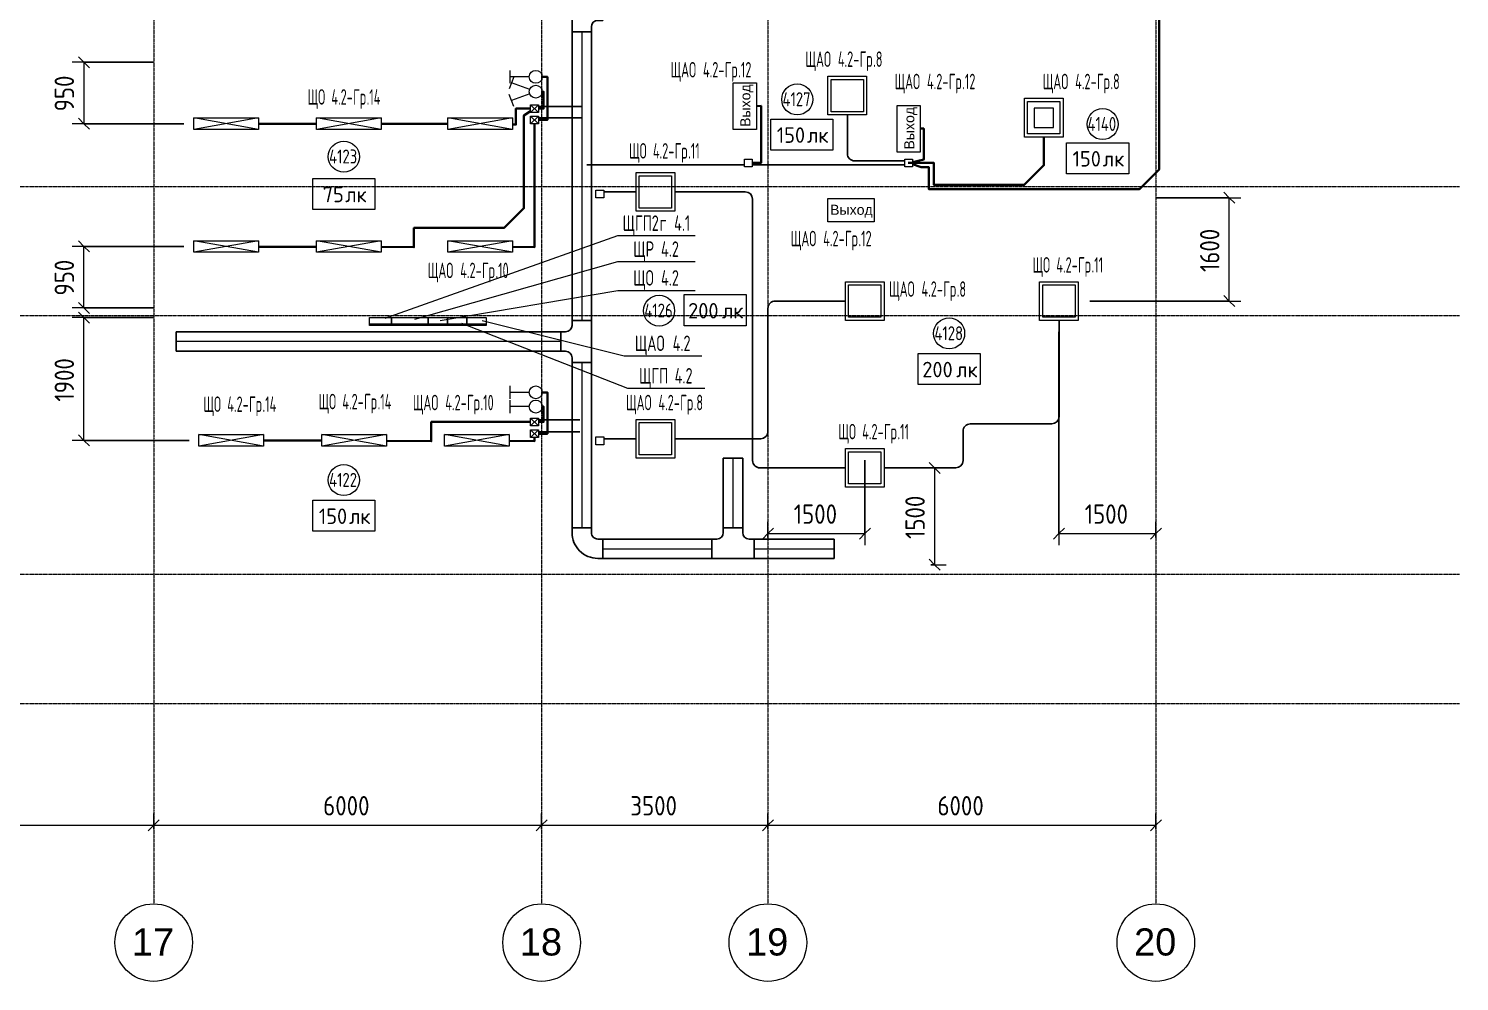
# Model space of a CAD drawing. Header units: millimetres. Extents: x -4730 to 98194, y -4296 to 93388.
# Drawn here: x 76066 to 98194, y -4296 to 10446 of the extents above; entities that cross this region are included whole.
import ezdxf

# ---------------------------------------------------------------- set-up
doc = ezdxf.new("R2010")
doc.units = ezdxf.units.MM
doc.linetypes.add('Линия сетки', pattern=[22.225, 12.7, -3.175, 3.175, -3.175])
for name, color, linetype, lineweight, true_color in [('Кабельные лотки', 5, 'Continuous', 25, 0x0000ff), ('Короба', 7, 'Continuous', 25, 0x008000), ('Соединительные детали кабельных лотков', 5, 'Continuous', 25, 0x0000ff), ('Соединительные детали коробов', 7, 'Continuous', 25, 0x008000), ('Типовые аннотации', 1, 'Continuous', 18, 0xff0000)]:
    doc.layers.add(name, color=color, linetype=linetype, lineweight=lineweight, true_color=true_color)
for name, color, linetype, lineweight in [('Марки помещений', 7, 'Continuous', 9), ('Марки силовых электроприборов', 7, 'Continuous', 9), ('Марки электрооборудования', 7, 'Continuous', 9), ('Осевая линия', 7, 'Continuous', 18), ('Оси', 7, 'Continuous', 9), ('Провода', 7, 'Continuous', 35), ('Размеры', 7, 'Continuous', 9), ('Размеры-120', 7, 'Continuous', 9)]:
    doc.layers.add(name, color=color, linetype=linetype, lineweight=lineweight)
doc.styles.add('Arial', font='arial.ttf', dxfattribs={"height": 156})
doc.styles.add('Arial_1', font='arial.ttf', dxfattribs={"height": 420})
doc.styles.add('GOST Common', font='GOST_Common.ttf', dxfattribs={"width": 0.6, "height": 240})
doc.styles.add('GOST Common_1', font='GOST_Common.ttf', dxfattribs={"width": 0.9, "height": 300})
doc.styles.add('GOST Common_3', font='GOST_Common.ttf', dxfattribs={"width": 0.8, "height": 216})
doc.styles.add('GOST Common_4', font='GOST_Common.ttf', dxfattribs={"height": 240})
doc.styles.add('GOST Common_5', font='GOST_Common.ttf', dxfattribs={"width": 0.7, "height": 240})
doc.dimstyles.new('ADSK_Проверочный', dxfattribs={"dimscale": 304.8, "dimtxt": 301.714499, "dimasz": 0.556693, "dimexe": 0.590551, "dimexo": 0.590551, "dimgap": 0.19685, "dimtad": 1, "dimdec": 3, "dimrnd": 0.001, "dimdsep": 46, "dimtxsty": 'GOST Common_1', "dimblk1": 'OBLIQUE', "dimblk2": 'OBLIQUE', "dimsah": 1, "dimcen": 0.09, "dimazin": 0, "dimtfac": 1, "dimtdec": 4, "dimtix": 1, "dimtmove": 0, "dimatfit": 3, "dimfxl": 1, "dimtvp": 1, "dimtolj": 1, "dimtzin": 0, "dimarcsym": 2})

# ---------------------------------------------------------------- blocks, each defined once
blk = doc.blocks.new('M_Горизонтальный тройник для канального - Радиус 100 мм-2474834-4-й этаж')
at = {"layer": 'Соединительные детали кабельных лотков'}
for p, q in [((325, 150), (-325, 150)), ((-325, 150), (-325, -150)), ((-325, -150), (-325, 150)), ((-325, 150), (325, 150)), ((-325, 150), (-325, 150)), ((325, -150), (325, 150)), ((325, 150), (325, -150)), ((325, 150), (325, 150)), ((-325, -150), (-250, -150)), ((-250, -150), (-325, -150)), ((-325, -150), (-325, -150)), ((250, -150), (325, -150)), ((325, -150), (250, -150)), ((325, -150), (325, -150)), ((-150, -250), (-150, -325)), ((-150, -325), (-150, -250)), ((-150, -325), (150, -325)), ((150, -325), (-150, -325)), ((-150, -325), (-150, -325)), ((150, -325), (150, -250)), ((150, -250), (150, -325)), ((150, -325), (150, -325))]:
    blk.add_line(p, q, dxfattribs=at)
for centre, start, end in [((-250, -250), 0, 90), ((-250, -250), 0, 90), ((250, -250), 90, 180), ((250, -250), 90, 180)]:
    blk.add_arc(centre, 100, start, end, dxfattribs=at)
blk = doc.blocks.new('M_Короб_ отвод - Плоский торец - ПВХ - Стандартная-2386742-4-й этаж')
at = {"layer": 'Соединительные детали коробов'}
for p, q in [((0, 111.95), (0, 150.05)), ((-150.05, 0), (-111.95, 0))]:
    blk.add_line(p, q, dxfattribs=at)
blk.add_arc((-111.95, 111.95), 111.95, 270, 0, dxfattribs=at)
blk = doc.blocks.new('M_Горизонтальный тройник для канального - Радиус 100 мм-2745902-4-й этаж')
at = {"layer": 'Соединительные детали кабельных лотков'}
for p, q in [((275, 150), (-275, 150)), ((-275, 150), (-275, -150)), ((-275, -150), (-275, 150)), ((-275, 150), (275, 150)), ((-275, 150), (-275, 150)), ((275, -150), (275, 150)), ((275, 150), (275, -150)), ((275, 150), (275, 150)), ((-275, -150), (-200, -150)), ((-200, -150), (-275, -150)), ((-275, -150), (-275, -150)), ((200, -150), (275, -150)), ((275, -150), (200, -150)), ((275, -150), (275, -150)), ((-100, -250), (-100, -325)), ((-100, -325), (-100, -250)), ((-100, -325), (100, -325)), ((100, -325), (-100, -325)), ((-100, -325), (-100, -325)), ((100, -325), (100, -250)), ((100, -250), (100, -325)), ((100, -325), (100, -325))]:
    blk.add_line(p, q, dxfattribs=at)
for centre, start, end in [((-200, -250), 0, 90), ((-200, -250), 0, 90), ((200, -250), 90, 180), ((200, -250), 90, 180)]:
    blk.add_arc(centre, 100, start, end, dxfattribs=at)
blk = doc.blocks.new('M_Горизонтальный изгиб-колено для канального - Стандартная-2475426-4-й этаж')
at = {"layer": 'Соединительные детали кабельных лотков'}
for p, q in [((-150, 250), (-150, 325)), ((150, 325), (-150, 325)), ((-150, 325), (150, 325)), ((-150, 325), (-150, 325)), ((-150, 325), (-150, 250)), ((150, 250), (150, 325)), ((150, 325), (150, 325)), ((150, 325), (150, 250)), ((-325, 150), (-325, 150)), ((-325, 150), (-325, -150)), ((-325, -150), (-325, 150)), ((-325, 150), (-250, 150)), ((-250, 150), (-325, 150)), ((-325, -150), (-325, -150)), ((-250, -150), (-325, -150)), ((-250, -150), (-325, -150))]:
    blk.add_line(p, q, dxfattribs=at)
for radius, end in [(100, 360), (400, 360), (100, 0), (400, 0)]:
    blk.add_arc((-250, 250), radius, 270, end, dxfattribs=at)
blk = doc.blocks.new('Ось сетки - Заголовок сетки - Окружность 5 мм-1145995-4-й этаж')
at = {"layer": 'Оси'}
blk.add_circle((0, 0), 5, dxfattribs=at)
blk = doc.blocks.new('DIMBLOCK17-4-й этаж')
at = {"layer": 'Размеры-120'}
for p, q in [((72000, -1941), (72000, -1701)), ((78000, -1941), (78000, -1701)), ((72000, -1881), (71915, -1966)), ((72000, -1881), (72085, -1797)), ((72000, -1881), (78000, -1881)), ((72000, -1881), (72000, -1941)), ((78000, -1881), (77915, -1966)), ((78000, -1881), (78085, -1797)), ((78000, -1881), (78000, -1941))]:
    blk.add_line(p, q, dxfattribs=at)
at = {"layer": 'Размеры-120', "color": 0, "insert": (74622, -1429), "char_height": 300, "width": 908.21, "attachment_point": 1, "line_spacing_factor": 1.022761, "style": 'GOST Common_1'}
blk.add_mtext('6000', dxfattribs=at)
blk = doc.blocks.new('_Oblique')
at = {"color": 0, "linetype": 'ByBlock', "lineweight": -2}
blk.add_line((-0.5, -0.5), (0.5, 0.5), dxfattribs=at)
blk = doc.blocks.new('DIMBLOCK18-4-й этаж')
at = {"layer": 'Размеры-120'}
for p, q in [((78000, -1941), (78000, -1701)), ((84000, -1941), (84000, -1701)), ((78000, -1881), (77915, -1966)), ((78000, -1881), (78085, -1797)), ((78000, -1881), (84000, -1881)), ((78000, -1881), (78000, -1941)), ((84000, -1881), (83915, -1966)), ((84000, -1881), (84085, -1797)), ((84000, -1881), (84000, -1941))]:
    blk.add_line(p, q, dxfattribs=at)
at = {"layer": 'Размеры-120', "color": 0, "insert": (80622, -1429), "char_height": 300, "width": 908.21, "attachment_point": 1, "line_spacing_factor": 1.022761, "style": 'GOST Common_1'}
blk.add_mtext('6000', dxfattribs=at)
blk = doc.blocks.new('DIMBLOCK19-4-й этаж')
at = {"layer": 'Размеры-120'}
for p, q in [((84000, -1941), (84000, -1701)), ((87500, -1941), (87500, -1701)), ((84000, -1881), (83915, -1966)), ((84000, -1881), (84085, -1797)), ((84000, -1881), (87500, -1881)), ((84000, -1881), (84000, -1941)), ((87500, -1881), (87415, -1966)), ((87500, -1881), (87585, -1797)), ((87500, -1881), (87500, -1941))]:
    blk.add_line(p, q, dxfattribs=at)
at = {"layer": 'Размеры-120', "color": 0, "insert": (85372, -1429), "char_height": 300, "width": 908.21, "attachment_point": 1, "line_spacing_factor": 1.022761, "style": 'GOST Common_1'}
blk.add_mtext('3500', dxfattribs=at)
blk = doc.blocks.new('DIMBLOCK20-4-й этаж')
at = {"layer": 'Размеры-120'}
for p, q in [((87500, -1941), (87500, -1701)), ((93500, -1941), (93500, -1701)), ((87500, -1881), (87415, -1966)), ((87500, -1881), (87585, -1797)), ((87500, -1881), (93500, -1881)), ((87500, -1881), (87500, -1941)), ((93500, -1881), (93415, -1966)), ((93500, -1881), (93585, -1797)), ((93500, -1881), (93500, -1941))]:
    blk.add_line(p, q, dxfattribs=at)
at = {"layer": 'Размеры-120', "color": 0, "insert": (90122, -1429), "char_height": 300, "width": 908.21, "attachment_point": 1, "line_spacing_factor": 1.022761, "style": 'GOST Common_1'}
blk.add_mtext('6000', dxfattribs=at)
blk = doc.blocks.new('DIMBLOCK173-4-й этаж')
at = {"layer": 'Размеры-120'}
for p, q in [((89000, 3768), (89000, 2452)), ((89000, 2632), (89000, 3768)), ((87500, 2572), (87500, 2812)), ((87500, 2632), (87585, 2716)), ((89000, 2632), (89085, 2716)), ((87500, 2632), (87415, 2547)), ((87500, 2632), (89000, 2632)), ((87500, 2632), (87500, 2572)), ((89000, 2632), (88915, 2547))]:
    blk.add_line(p, q, dxfattribs=at)
at = {"layer": 'Размеры-120', "color": 0, "insert": (87900, 3084), "char_height": 300, "width": 840.71, "attachment_point": 1, "line_spacing_factor": 1.022761, "style": 'GOST Common_1'}
blk.add_mtext('1500', dxfattribs=at)
blk = doc.blocks.new('DIMBLOCK174-4-й этаж')
at = {"layer": 'Размеры-120'}
for p, q in [((92000, 5752), (92000, 2452)), ((92000, 2632), (92000, 5752)), ((92000, 2632), (92085, 2716)), ((93500, 2572), (93500, 2812)), ((93500, 2632), (93585, 2716)), ((92000, 2632), (91915, 2547)), ((92000, 2632), (93500, 2632)), ((93500, 2632), (93415, 2547)), ((93500, 2632), (93500, 2572))]:
    blk.add_line(p, q, dxfattribs=at)
at = {"layer": 'Размеры-120', "color": 0, "insert": (92400, 3084), "char_height": 300, "width": 840.71, "attachment_point": 1, "line_spacing_factor": 1.022761, "style": 'GOST Common_1'}
blk.add_mtext('1500', dxfattribs=at)
blk = doc.blocks.new('DIMBLOCK175-4-й этаж')
at = {"layer": 'Размеры-120'}
for p, q in [((90078, 3650), (89477, 3650)), ((89477, 3650), (90258, 3650)), ((90078, 3650), (89993, 3735)), ((90078, 3650), (90078, 2150)), ((90078, 3650), (90163, 3565)), ((90078, 2150), (89993, 2235)), ((90018, 2150), (90258, 2150)), ((90078, 2150), (90018, 2150)), ((90078, 2150), (90163, 2065))]:
    blk.add_line(p, q, dxfattribs=at)
at = {"layer": 'Размеры-120', "color": 0, "insert": (89626, 2550), "char_height": 300, "width": 840.71, "attachment_point": 1, "rotation": 90, "line_spacing_factor": 1.022761, "style": 'GOST Common_1'}
blk.add_mtext('1500', dxfattribs=at)
blk = doc.blocks.new('DIMBLOCK176-4-й этаж')
at = {"layer": 'Размеры-120'}
for p, q in [((93510, 7830), (94815, 7830)), ((94635, 7830), (93510, 7830)), ((94635, 7830), (94550, 7915)), ((94635, 6230), (94635, 7830)), ((94635, 7830), (94720, 7745)), ((92480, 6230), (94815, 6230)), ((94635, 6230), (92480, 6230)), ((94635, 6230), (94550, 6315)), ((94635, 6230), (94720, 6145))]:
    blk.add_line(p, q, dxfattribs=at)
at = {"layer": 'Размеры-120', "color": 0, "insert": (94183, 6680), "char_height": 300, "width": 840.71, "attachment_point": 1, "rotation": 90, "line_spacing_factor": 1.022761, "style": 'GOST Common_1'}
blk.add_mtext('1600', dxfattribs=at)
blk = doc.blocks.new('DIMBLOCK201-4-й этаж')
at = {"layer": 'Размеры-120'}
for p, q in [((76920, 9925), (76835, 10010)), ((77990, 9925), (76740, 9925)), ((76920, 9925), (76920, 8975)), ((76920, 9925), (77005, 9840)), ((76920, 9925), (77990, 9925)), ((78467, 8975), (76740, 8975)), ((76920, 8975), (76835, 9060)), ((76920, 8975), (77005, 8890)), ((76920, 8975), (78467, 8975))]:
    blk.add_line(p, q, dxfattribs=at)
at = {"layer": 'Размеры-120', "color": 0, "insert": (76468, 9166), "char_height": 300, "width": 681.16, "attachment_point": 1, "rotation": 90, "line_spacing_factor": 1.022761, "style": 'GOST Common_1'}
blk.add_mtext('950', dxfattribs=at)
blk = doc.blocks.new('DIMBLOCK202-4-й этаж')
at = {"layer": 'Размеры-120'}
for p, q in [((76920, 7075), (76835, 7160)), ((78467, 7075), (76740, 7075)), ((76920, 6125), (76920, 7075)), ((76920, 7075), (77005, 6990)), ((76920, 7075), (78467, 7075)), ((76920, 6125), (76835, 6210)), ((77990, 6125), (76740, 6125)), ((76920, 6125), (77005, 6040)), ((76920, 6125), (77990, 6125))]:
    blk.add_line(p, q, dxfattribs=at)
at = {"layer": 'Размеры-120', "color": 0, "insert": (76468, 6316), "char_height": 300, "width": 681.16, "attachment_point": 1, "rotation": 90, "line_spacing_factor": 1.022761, "style": 'GOST Common_1'}
blk.add_mtext('950', dxfattribs=at)
blk = doc.blocks.new('DIMBLOCK203-4-й этаж')
at = {"layer": 'Размеры-120'}
for p, q in [((77990, 5975), (76740, 5975)), ((76920, 5975), (76835, 6060)), ((76920, 4075), (76920, 5975)), ((76920, 5975), (77005, 5890)), ((76920, 5975), (77990, 5975)), ((78547, 4075), (76740, 4075)), ((76920, 4075), (76835, 4160)), ((76920, 4075), (77005, 3990)), ((76920, 4075), (78547, 4075))]:
    blk.add_line(p, q, dxfattribs=at)
at = {"layer": 'Размеры-120', "color": 0, "insert": (76468, 4675), "char_height": 300, "width": 840.71, "attachment_point": 1, "rotation": 90, "line_spacing_factor": 1.022761, "style": 'GOST Common_1'}
blk.add_mtext('1900', dxfattribs=at)
blk = doc.blocks.new('ADSK_Марка_Помещение_1_ГОСТ21-501-2011 - Номер-85995-4-й этаж')
at = {"layer": 'Марки помещений'}
blk.add_circle((0, 0), 2, dxfattribs=at)
blk = doc.blocks.new('Морка помещения_освещённость_ - Морка помещения_освещённость_-1484368-4-й этаж')
at = {"layer": 'Марки помещений', "color": 190, "true_color": 0x8000ff}
for p, q in [((-4, 0), (-4, 4)), ((-4, 4), (4, 4)), ((4, 4), (4, 0)), ((4, 0), (-4, 0))]:
    blk.add_line(p, q, dxfattribs=at)
blk = doc.blocks.new('Марка электрооборудования с выноской - Марка электрооборудования с выноской-2902873-4-й этаж')
at = {"layer": 'Марки электрооборудования'}
blk.add_line((-5, 0), (5, 0), dxfattribs=at)

msp = doc.modelspace()

# ---------------------------------------------------------------- linework, layer by layer
at = {"layer": 'Кабельные лотки'}
for p, q in [((84470, 10397.8841), (84770, 10397.8841)), ((84470, 10397.8841), (84470, 5929.3805)), ((84770, 5929.3805), (84770, 10397.8841)), ((78347.9607, 5754.3805), (78347.9607, 5454.3805)), ((84295, 5754.3805), (78347.9607, 5754.3805)), ((84295, 5754.3805), (84295, 5454.3805)), ((84470, 5929.3805), (84770, 5929.3805)), ((78347.9607, 5454.3805), (84295, 5454.3805)), ((84470, 5279.3805), (84770, 5279.3805)), ((84470, 5279.3805), (84470, 2723.1437)), ((84770, 2723.1437), (84770, 5279.3805)), ((87110, 3798.1437), (86810, 3798.1437)), ((86810, 3798.1437), (86810, 2723.1437)), ((87110, 2723.1437), (87110, 3798.1437)), ((84470, 2723.1437), (84770, 2723.1437)), ((87110, 2723.1437), (86810, 2723.1437)), ((84945, 2248.1437), (84945, 2548.1437)), ((86635, 2548.1437), (84945, 2548.1437)), ((86635, 2248.1437), (86635, 2548.1437)), ((87285, 2248.1437), (87285, 2548.1437)), ((88525, 2548.1437), (87285, 2548.1437)), ((88525, 2248.1437), (88525, 2548.1437)), ((84945, 2248.1437), (86635, 2248.1437)), ((87285, 2248.1437), (88525, 2248.1437))]:
    msp.add_line(p, q, dxfattribs=at)
at = {"layer": 'Короба'}
for p, q in [((83949.3041, 9240.7531), (84609.3041, 9240.7531)), ((88729.2872, 9113.0963), (88729.2872, 8549.694)), ((83949.3041, 9063.7932), (84609.3041, 9063.7932)), ((87138.3949, 8336.644), (84698.3949, 8336.644)), ((87258.3949, 8336.644), (89618.3949, 8336.644)), ((88879.3372, 8399.644), (89618.3949, 8399.644)), ((85465.5679, 7920), (84960.021, 7920)), ((87112.45, 7920), (86060.5679, 7920)), ((87262.5, 3800.05), (87262.5, 7769.95)), ((87650.05, 6230), (88702.5, 6230)), ((87500, 4250.05), (87500, 6079.95)), ((92002.264, 5932.5), (92002.264, 4480.05)), ((83949.3041, 4391.5), (84589.3041, 4391.5)), ((83949.3041, 4208.7932), (84589.3041, 4208.7932)), ((91852.214, 4330), (90667.55, 4330)), ((85465.5679, 4100), (84960.021, 4100)), ((86060.5679, 4100), (87349.95, 4100)), ((90517.5, 3800.05), (90517.5, 4179.95)), ((88702.5, 3650), (87412.55, 3650)), ((89297.5, 3650), (90367.45, 3650))]:
    msp.add_line(p, q, dxfattribs=at)
at = {"layer": 'Марки электрооборудования'}
for p, q in [((81577.8312, 5964.24), (85176.4699, 7243.2937)), ((82037.1775, 5949.9052), (85176.4699, 6841.4642)), ((82432.7284, 5931.0695), (85176.4699, 6395.6847)), ((82759.2148, 5887.1194), (85326.6493, 4881.4949)), ((83079.4226, 5931.0695), (85278.7693, 5384.3071))]:
    msp.add_line(p, q, dxfattribs=at)
at = {"layer": 'Осевая линия'}
for p, q in [((84620, 10397.8841), (84620, 5929.3805)), ((84295, 5604.3805), (78347.9607, 5604.3805)), ((84620, 5279.3805), (84620, 2723.1437)), ((86960, 2723.1437), (86960, 3798.1437)), ((84945, 2398.1437), (86635, 2398.1437)), ((87285, 2398.1437), (88525, 2398.1437))]:
    msp.add_line(p, q, dxfattribs=at)
at = {"layer": 'Оси', "linetype": 'Линия сетки'}
for p, q in [((78000, 93388.3703), (78000, -3096.3487)), ((84000, 93388.3703), (84000, -3096.3487)), ((87500, 93388.3703), (87500, -3096.3487)), ((93500, 93388.3703), (93500, -3096.3487)), ((98194.2682, 8000), (-3530.0173, 8000)), ((98194.2682, 6000), (-3530.0173, 6000)), ((98194.2682, 2000), (-3530.0173, 2000)), ((98194.2682, 0), (-3530.0173, 0))]:
    msp.add_line(p, q, dxfattribs=at)
at = {"layer": 'Провода'}
for p, q in [((79620, 8971.5562), (80520, 8971.5811)), ((81520, 8971.7775), (82550, 8971.7993)), ((79620, 7071.5562), (80520, 7071.5811)), ((79700, 4071.5562), (80600, 4071.5811))]:
    msp.add_line(p, q, dxfattribs=at)
at = {"layer": 'Провода', "flags": 128}
for points in [[(93436.7452, 11818.0621), (93550, 11820), (93550, 8264.8), (93245.2, 7960), (89990, 7960), (89990, 8300), (89870, 8300), (89738.3949, 8346.8051)], [(84009.3567, 9700), (84090, 9700), (84090, 9032.2952), (83949.3041, 9032.2938)], [(84009.3567, 9470), (84030, 9470), (84030, 9209.2552), (83949.3041, 9209.254)], [(81520, 7068.5157), (82025.4355, 7061.9609), (82025.4355, 7361.9609), (83420.6355, 7361.9609), (83725.4355, 7666.7609), (83725.4355, 9101.9609), (83829.3041, 9169.9684)], [(83550, 8963.2131), (83603.1147, 8961.9609), (83603.1147, 9209.2552), (83829.3041, 9209.2535)], [(87321.7452, 9248.5485), (87395, 9250), (87395, 8368.1461), (87258.3949, 8368.1446)], [(83550, 7067.2322), (83889.2992, 7061.9609), (83889.3039, 8972.2932)], [(89856.7452, 8898.8543), (89910, 8900), (89910, 8420), (89738.3949, 8381.5779)], [(91766.4009, 8767.8833), (91767.3483, 8332.6826), (91463.2118, 8027.8833), (90068.0118, 8027.8833), (90068.0118, 8367.8833), (89668.0118, 8367.8833)], [(84009.3567, 4818.2935), (84090, 4818.2935), (84090, 4177.2952), (83949.3041, 4177.2938)], [(84009.3567, 4598.2935), (84030, 4598.2935), (84030, 4360.0021), (83949.3041, 4360.0009)], [(81600, 4069.5357), (82293.1147, 4061.9609), (82293.1147, 4360.0021), (83829.3041, 4360.0001)], [(83500, 4067.6689), (83889.2992, 4061.9609), (83889.3016, 4117.2932)]]:
    msp.add_lwpolyline(points, dxfattribs=at)
at = {"layer": 'Типовые аннотации'}
for p, q in [((83509.3567, 9800), (83509.3567, 9600)), ((83809.3567, 9700), (83509.3567, 9700)), ((88427.0232, 9710.5963), (89027.0232, 9710.5963)), ((88427.0232, 9110.5963), (88427.0232, 9710.5963)), ((88477.0232, 9660.5963), (88977.0232, 9660.5963)), ((88477.0232, 9160.5963), (88477.0232, 9660.5963)), ((88977.0232, 9660.5963), (88977.0232, 9160.5963)), ((89027.0232, 9710.5963), (89027.0232, 9110.5963)), ((91465.7479, 9367.8833), (92065.7479, 9367.8833)), ((91465.7479, 8767.8833), (91465.7479, 9367.8833)), ((91515.7479, 9317.8833), (92015.7479, 9317.8833)), ((91515.7479, 8817.8833), (91515.7479, 9317.8833)), ((92015.7479, 9317.8833), (92015.7479, 8817.8833)), ((92065.7479, 9367.8833), (92065.7479, 8767.8833)), ((83829.3041, 9092.2932), (83949.3041, 9092.2932)), ((83829.3041, 8972.2932), (83829.3041, 9092.2932)), ((83829.3041, 9092.2932), (83949.3041, 8972.2932)), ((83829.3041, 8972.2932), (83949.3041, 9092.2932)), ((83949.3041, 9092.2932), (83949.3041, 8972.2932)), ((89027.0232, 9110.5963), (88427.0232, 9110.5963)), ((88977.0232, 9160.5963), (88477.0232, 9160.5963)), ((91615.7479, 9217.8833), (91615.7479, 8917.8833)), ((91915.7479, 9217.8833), (91615.7479, 9217.8833)), ((91915.7479, 8917.8833), (91915.7479, 9217.8833)), ((83949.3041, 8972.2932), (83829.3041, 8972.2932)), ((91615.7479, 8917.8833), (91915.7479, 8917.8833)), ((92065.7479, 8767.8833), (91465.7479, 8767.8833)), ((92015.7479, 8817.8833), (91515.7479, 8817.8833)), ((87138.3949, 8428.144), (87258.3949, 8428.144)), ((87138.3949, 8308.144), (87138.3949, 8428.144)), ((87258.3949, 8428.144), (87258.3949, 8308.144)), ((89618.3949, 8428.144), (89738.3949, 8428.144)), ((89618.3949, 8308.144), (89618.3949, 8428.144)), ((89738.3949, 8428.144), (89738.3949, 8308.144)), ((87258.3949, 8308.144), (87138.3949, 8308.144)), ((89738.3949, 8308.144), (89618.3949, 8308.144)), ((82550, 7165), (83550, 7165)), ((82550, 6985), (82550, 7165)), ((83550, 6985), (82550, 7165)), ((83550, 7165), (82550, 6985)), ((83550, 7165), (83550, 6985)), ((83550, 6985), (82550, 6985)), ((88697.736, 6530), (89297.736, 6530)), ((88697.736, 5930), (88697.736, 6530)), ((88747.736, 6480), (89247.736, 6480)), ((88747.736, 5980), (88747.736, 6480)), ((89247.736, 6480), (89247.736, 5980)), ((89297.736, 6530), (89297.736, 5930)), ((89247.736, 5980), (88747.736, 5980)), ((89297.736, 5930), (88697.736, 5930)), ((83509.3567, 4918.2935), (83509.3567, 4718.2935)), ((83809.3567, 4818.2935), (83509.3567, 4818.2935)), ((83829.3041, 4237.2932), (83949.3041, 4237.2932)), ((83829.3041, 4117.2932), (83829.3041, 4237.2932)), ((83829.3041, 4237.2932), (83949.3041, 4117.2932)), ((83829.3041, 4117.2932), (83949.3041, 4237.2932)), ((83949.3041, 4237.2932), (83949.3041, 4117.2932)), ((85460.804, 4400), (86060.804, 4400)), ((85460.804, 3800), (85460.804, 4400)), ((85510.804, 4350), (86010.804, 4350)), ((85510.804, 3850), (85510.804, 4350)), ((86010.804, 4350), (86010.804, 3850)), ((86060.804, 4400), (86060.804, 3800)), ((82500, 4165), (83500, 4165)), ((82500, 3985), (82500, 4165)), ((83500, 3985), (82500, 4165)), ((83500, 4165), (82500, 3985)), ((83500, 3985), (82500, 3985)), ((83500, 4165), (83500, 3985)), ((83949.3041, 4117.2932), (83829.3041, 4117.2932)), ((84840.021, 4128.5), (84960.021, 4128.5)), ((84840.021, 4008.5), (84840.021, 4128.5)), ((84960.021, 4008.5), (84840.021, 4008.5)), ((84960.021, 4128.5), (84960.021, 4008.5)), ((86060.804, 3800), (85460.804, 3800)), ((86010.804, 3850), (85510.804, 3850))]:
    msp.add_line(p, q, dxfattribs=at)
at = {"layer": 'Типовые аннотации', "color": 5, "true_color": 0x0000ff}
for p, q in [((83567.6816, 9700.7773), (83499.2776, 9512.8388)), ((83815.3874, 9504.202), (83533.4796, 9606.8081)), ((83567.6816, 9239.2227), (83499.2776, 9427.1612)), ((83815.3874, 9435.798), (83533.4796, 9333.1919)), ((78620, 9065), (79620, 9065)), ((78620, 8885), (78620, 9065)), ((79620, 8885), (78620, 9065)), ((79620, 9065), (78620, 8885)), ((79620, 8885), (78620, 8885)), ((79620, 9065), (79620, 8885)), ((80520, 9065), (81520, 9065)), ((80520, 8885), (80520, 9065)), ((81520, 8885), (80520, 9065)), ((81520, 9065), (80520, 8885)), ((81520, 8885), (80520, 8885)), ((81520, 9065), (81520, 8885)), ((82550, 9065), (83550, 9065)), ((82550, 8885), (82550, 9065)), ((83550, 8885), (82550, 9065)), ((83550, 9065), (82550, 8885)), ((83550, 8885), (82550, 8885)), ((83550, 9065), (83550, 8885)), ((85460.804, 8220), (86060.804, 8220)), ((85460.804, 7620), (85460.804, 8220)), ((86060.804, 8220), (86060.804, 7620)), ((85510.804, 8170), (86010.804, 8170)), ((85510.804, 7670), (85510.804, 8170)), ((86010.804, 8170), (86010.804, 7670)), ((86060.804, 7620), (85460.804, 7620)), ((86010.804, 7670), (85510.804, 7670)), ((78620, 7165), (79620, 7165)), ((78620, 6985), (78620, 7165)), ((79620, 6985), (78620, 7165)), ((79620, 7165), (78620, 6985)), ((79620, 7165), (79620, 6985)), ((80520, 7165), (81520, 7165)), ((80520, 6985), (80520, 7165)), ((81520, 6985), (80520, 7165)), ((81520, 7165), (80520, 6985)), ((81520, 7165), (81520, 6985)), ((79620, 6985), (78620, 6985)), ((81520, 6985), (80520, 6985)), ((91700, 6530), (92300, 6530)), ((91700, 5930), (91700, 6530)), ((91750, 6480), (92250, 6480)), ((91750, 5980), (91750, 6480)), ((92250, 6480), (92250, 5980)), ((92300, 6530), (92300, 5930)), ((81338.4883, 5975), (81678.4883, 5975)), ((81338.4883, 5855), (81338.4883, 5975)), ((81678.4883, 5975), (82243.4883, 5975)), ((81678.4883, 5855), (81678.4883, 5975)), ((81678.4883, 5975), (81678.4883, 5855)), ((82243.4883, 5975), (82543.4883, 5975)), ((82243.4883, 5855), (82243.4883, 5975)), ((82243.4883, 5975), (82243.4883, 5855)), ((82543.4883, 5975), (82543.4883, 5855)), ((82543.4883, 5975), (82843.4883, 5975)), ((82543.4883, 5855), (82543.4883, 5975)), ((82843.4883, 5975), (83143.4883, 5975)), ((82843.4883, 5855), (82843.4883, 5975)), ((82843.4883, 5975), (82843.4883, 5855)), ((83143.4883, 5975), (83143.4883, 5855)), ((92250, 5980), (91750, 5980)), ((81678.4883, 5875), (81338.4883, 5875)), ((81678.4883, 5855), (81338.4883, 5855)), ((82243.4883, 5875), (81678.4883, 5875)), ((82243.4883, 5855), (81678.4883, 5855)), ((82543.4883, 5875), (82243.4883, 5875)), ((82543.4883, 5855), (82243.4883, 5855)), ((82843.4883, 5875), (82543.4883, 5875)), ((82843.4883, 5855), (82543.4883, 5855)), ((83143.4883, 5875), (82843.4883, 5875)), ((83143.4883, 5855), (82843.4883, 5855)), ((92300, 5930), (91700, 5930)), ((83509.3567, 4698.2935), (83509.3567, 4498.2935)), ((83809.3567, 4598.2935), (83509.3567, 4598.2935)), ((78700, 4165), (79700, 4165)), ((78700, 3985), (78700, 4165)), ((79700, 3985), (78700, 4165)), ((79700, 4165), (78700, 3985)), ((79700, 3985), (78700, 3985)), ((79700, 4165), (79700, 3985)), ((80600, 4165), (81600, 4165)), ((80600, 3985), (80600, 4165)), ((81600, 3985), (80600, 4165)), ((81600, 4165), (80600, 3985)), ((81600, 3985), (80600, 3985)), ((81600, 4165), (81600, 3985)), ((88697.736, 3950), (89297.736, 3950)), ((88697.736, 3350), (88697.736, 3950)), ((88747.736, 3900), (89247.736, 3900)), ((88747.736, 3400), (88747.736, 3900)), ((89247.736, 3900), (89247.736, 3400)), ((89297.736, 3950), (89297.736, 3350)), ((89297.736, 3350), (88697.736, 3350)), ((89247.736, 3400), (88747.736, 3400))]:
    msp.add_line(p, q, dxfattribs=at)
at = {"layer": 'Типовые аннотации', "color": 96, "true_color": 0x008000}
for p, q in [((86961.7452, 9604.9821), (87321.7452, 9604.9821)), ((86961.7452, 8884.9821), (86961.7452, 9604.9821)), ((87321.7452, 9604.9821), (87321.7452, 8884.9821)), ((89496.7452, 9254.9821), (89856.7452, 9254.9821)), ((89496.7452, 8534.9821), (89496.7452, 9254.9821)), ((89856.7452, 9254.9821), (89856.7452, 8534.9821)), ((87321.7452, 8884.9821), (86961.7452, 8884.9821)), ((89856.7452, 8534.9821), (89496.7452, 8534.9821)), ((88425.0179, 7456.7452), (88425.0179, 7816.7452)), ((88425.0179, 7816.7452), (89145.0179, 7816.7452)), ((89145.0179, 7816.7452), (89145.0179, 7456.7452)), ((89145.0179, 7456.7452), (88425.0179, 7456.7452))]:
    msp.add_line(p, q, dxfattribs=at)
at = {"layer": 'Типовые аннотации', "color": 16, "true_color": 0x800000}
for p, q in [((83829.3041, 9269.2531), (83949.3041, 9269.2531)), ((83829.3041, 9149.2531), (83829.3041, 9269.2531)), ((83829.3041, 9269.2531), (83949.3041, 9149.2531)), ((83829.3041, 9149.2531), (83949.3041, 9269.2531)), ((83949.3041, 9149.2531), (83829.3041, 9149.2531)), ((83949.3041, 9269.2531), (83949.3041, 9149.2531)), ((84840.021, 7948.5), (84960.021, 7948.5)), ((84840.021, 7828.5), (84840.021, 7948.5)), ((84960.021, 7828.5), (84840.021, 7828.5)), ((84960.021, 7948.5), (84960.021, 7828.5)), ((83829.3041, 4420), (83949.3041, 4420)), ((83829.3041, 4300), (83829.3041, 4420)), ((83829.3041, 4420), (83949.3041, 4300)), ((83829.3041, 4300), (83949.3041, 4420)), ((83949.3041, 4300), (83829.3041, 4300)), ((83949.3041, 4420), (83949.3041, 4300))]:
    msp.add_line(p, q, dxfattribs=at)
at = {"layer": 'Типовые аннотации'}
for centre in [(83909.3567, 9700), (83909.3567, 4818.2935)]:
    msp.add_circle(centre, 100, dxfattribs=at)
at = {"layer": 'Типовые аннотации', "color": 5, "true_color": 0x0000ff}
for centre in [(83909.3567, 9470), (83909.3567, 4598.2935)]:
    msp.add_circle(centre, 100, dxfattribs=at)

# ---------------------------------------------------------------- block references
at = {"layer": 'Марки помещений', "xscale": 120, "yscale": 120, "zscale": 120}
for p in [(87953.2766, 9350.7966), (92676.9659, 8968.2443), (80940.8662, 8464.8519), (85816.4253, 6081.5854), (90302.6396, 5729.5618), (80940.8662, 3460.4896)]:
    msp.add_blockref('ADSK_Марка_Помещение_1_ГОСТ21-501-2011 - Номер-85995-4-й этаж', p, dxfattribs=at)
at = {"layer": 'Марки помещений', "color": 190, "true_color": 0x8000ff, "xscale": 120, "yscale": 120, "zscale": 120}
for p in [(88024.7237, 8567.028), (92599.7613, 8200.4645), (80942.1483, 7648.1367), (86682.0297, 5849.5618), (90303.9217, 4939.306), (80942.1483, 2669.4325)]:
    msp.add_blockref('Морка помещения_освещённость_ - Морка помещения_освещённость_-1484368-4-й этаж', p, dxfattribs=at)
at = {"layer": 'Марки электрооборудования', "xscale": 120, "yscale": 120, "zscale": 120}
for p in [(85776.4699, 7243.2937), (85776.4699, 6841.4642), (85776.4699, 6395.6847), (85878.7693, 5384.3071), (85926.6493, 4881.4949)]:
    msp.add_blockref('Марка электрооборудования с выноской - Марка электрооборудования с выноской-2902873-4-й этаж', p, dxfattribs=at)
at = {"layer": 'Оси', "xscale": 120, "yscale": 120, "zscale": 120, "rotation": 180}
for p in [(78000, -3696.3487), (84000, -3696.3487), (87500, -3696.3487), (93500, -3696.3487)]:
    msp.add_blockref('Ось сетки - Заголовок сетки - Окружность 5 мм-1145995-4-й этаж', p, dxfattribs=at)
at = {"layer": 'Соединительные детали кабельных лотков'}
for name, p, rotation in [('M_Горизонтальный тройник для канального - Радиус 100 мм-2745902-4-й этаж', (84620, 10672.8841), 90), ('M_Горизонтальный тройник для канального - Радиус 100 мм-2745902-4-й этаж', (84620, 10672.8841), 90), ('M_Горизонтальный тройник для канального - Радиус 100 мм-2474834-4-й этаж', (84620, 5604.3805), 270), ('M_Горизонтальный тройник для канального - Радиус 100 мм-2474834-4-й этаж', (84620, 5604.3805), 270), ('M_Горизонтальный изгиб-колено для канального - Стандартная-2475426-4-й этаж', (84620, 2398.1437), 270), ('M_Горизонтальный изгиб-колено для канального - Стандартная-2475426-4-й этаж', (84620, 2398.1437), 270), ('M_Горизонтальный тройник для канального - Радиус 100 мм-2474834-4-й этаж', (86960, 2398.1437), 180), ('M_Горизонтальный тройник для канального - Радиус 100 мм-2474834-4-й этаж', (86960, 2398.1437), 180)]:
    msp.add_blockref(name, p, dxfattribs=dict(at, rotation=rotation))
at = {"layer": 'Соединительные детали коробов'}
for p, rotation in [((88729.2872, 8399.644), 270), ((87262.5, 7920), 90), ((87500, 6230), 180), ((90517.5, 4330), 180), ((87262.5, 3650), 270)]:
    msp.add_blockref('M_Короб_ отвод - Плоский торец - ПВХ - Стандартная-2386742-4-й этаж', p, dxfattribs=dict(at, rotation=rotation))
for p in [(92002.264, 4330), (87500, 4100), (90517.5, 3650)]:
    msp.add_blockref('M_Короб_ отвод - Плоский торец - ПВХ - Стандартная-2386742-4-й этаж', p, dxfattribs=at)

# ---------------------------------------------------------------- texts
at = {"layer": 'Марки помещений', "char_height": 216, "attachment_point": 1, "style": 'GOST Common_3'}
for s, insert, width in [('4127', (87725.4407, 9461.5838), 561.8226), ('4140', (92442.8899, 9079.0315), 577.215), ('4123', (80713.0303, 8575.6391), 561.8226), ('4126', (85588.5893, 6192.3726), 561.8226), ('4128', (90074.8037, 5840.349), 561.8226), ('4122', (80713.0303, 3571.2768), 561.8226)]:
    msp.add_mtext(s, dxfattribs=dict(at, insert=insert, width=width))
at = {"layer": 'Марки помещений', "color": 190, "true_color": 0x8000ff, "char_height": 240, "attachment_point": 1, "style": 'GOST Common_4'}
for s, insert, width in [('150', (87636.8398, 8918.74), 567.59475), ('лк', (88105.1523, 8918.74), 413.67075), ('150', (92211.8774, 8552.1765), 567.59475), ('лк', (92680.1899, 8552.1765), 413.67075), ('75', (80613.6644, 7999.8487), 423.291), ('лк', (80962.9144, 7999.8487), 413.67075), ('200', (86265.9458, 6201.2738), 634.9365), ('лк', (86789.8208, 6201.2738), 413.67075), ('200', (89887.8378, 5291.018), 634.9365), ('лк', (90411.7128, 5291.018), 413.67075), ('150', (80554.2644, 3021.1445), 567.59475), ('лк', (81022.5769, 3021.1445), 413.67075)]:
    msp.add_mtext(s, dxfattribs=dict(at, insert=insert, width=width))
at = {"layer": 'Марки силовых электроприборов', "char_height": 240, "attachment_point": 1, "style": 'GOST Common'}
for s, insert, width in [('ЩАО', (88079.8649, 10093.7294), 502.17705), (' 4.2-', (88494.2024, 10093.7294), 513.72135), ('Гр', (88918.0649, 10093.7294), 253.9746), ('.8', (89127.6149, 10093.7294), 178.93665), ('ЩАО', (85993.78, 9930.1824), 502.17705), (' 4.2-', (86408.1175, 9930.1824), 513.72135), ('Гр', (86831.98, 9930.1824), 253.9746), ('.12', (87041.53, 9930.1824), 265.5189), ('ЩАО', (89458.3634, 9748.0657), 502.17705), (' 4.2-', (89872.7009, 9748.0657), 513.72135), ('Гр', (90296.5634, 9748.0657), 253.9746), ('.12', (90506.1134, 9748.0657), 265.5189), ('ЩАО', (91749.9932, 9748.0657), 502.17705), (' 4.2-', (92164.3307, 9748.0657), 513.72135), ('Гр', (92588.1932, 9748.0657), 253.9746), ('.8', (92797.7432, 9748.0657), 178.93665), ('ЩО', (80380.0423, 9508.9792), 340.55685), (' 4.2-', (80661.0298, 9508.9792), 513.72135), ('Гр', (81084.8923, 9508.9792), 253.9746), ('.14', (81294.4423, 9508.9792), 282.83535), ('ЩО', (85352.5693, 8674.607), 340.55685), (' 4.2-', (85633.5568, 8674.607), 513.72135), ('Гр', (86057.4193, 8674.607), 253.9746), ('.11', (86266.9693, 8674.607), 225.11385), ('ЩАО', (87852.9085, 7317.8616), 502.17705), (' 4.2-', (88267.246, 7317.8616), 513.72135), ('Гр', (88691.1085, 7317.8616), 253.9746), ('.12', (88900.6585, 7317.8616), 265.5189), ('ЩО', (91591.7653, 6910.1824), 340.55685), (' 4.2-', (91872.7528, 6910.1824), 513.72135), ('Гр', (92296.6153, 6910.1824), 253.9746), ('.11', (92506.1653, 6910.1824), 225.11385), ('ЩАО', (82239.0733, 6825.0734), 502.17705), (' 4.2-', (82653.4108, 6825.0734), 513.72135), ('Гр', (83077.2733, 6825.0734), 253.9746), ('.10', (83286.8233, 6825.0734), 265.5189), ('ЩАО', (89373.0556, 6536.3667), 502.17705), (' 4.2-', (89787.3931, 6536.3667), 513.72135), ('Гр', (90211.2556, 6536.3667), 253.9746), ('.8', (90420.8056, 6536.3667), 178.93665), ('ЩО', (78769.5683, 4755.1824), 340.55685), (' 4.2-', (79050.5558, 4755.1824), 513.72135), ('Гр', (79474.4183, 4755.1824), 253.9746), ('.14', (79683.9683, 4755.1824), 282.83535), ('ЩО', (80549.5683, 4795.1824), 340.55685), (' 4.2-', (80830.5558, 4795.1824), 513.72135), ('Гр', (81254.4183, 4795.1824), 253.9746), ('.14', (81463.9683, 4795.1824), 282.83535), ('ЩАО', (82007.5333, 4780.1824), 502.17705), (' 4.2-', (82421.8708, 4780.1824), 513.72135), ('Гр', (82845.7333, 4780.1824), 253.9746), ('.10', (83055.2833, 4780.1824), 265.5189), ('ЩАО', (85305.0493, 4780.1824), 502.17705), (' 4.2-', (85719.3868, 4780.1824), 513.72135), ('Гр', (86143.2493, 4780.1824), 253.9746), ('.8', (86352.7993, 4780.1824), 178.93665), ('ЩО', (88589.5014, 4330.1824), 340.55685), (' 4.2-', (88870.4889, 4330.1824), 513.72135), ('Гр', (89294.3514, 4330.1824), 253.9746), ('.11', (89503.9014, 4330.1824), 225.11385)]:
    msp.add_mtext(s, dxfattribs=dict(at, insert=insert, width=width))
at = {"layer": 'Марки электрооборудования', "char_height": 240, "attachment_point": 1, "style": 'GOST Common_5'}
for s, insert, width in [('ЩГП', (85252.5297, 7556.5198), 545.468175), ('\\fGOST Common|b0|i0|c204|p34|;\\W.7;2', (85702.586, 7556.5198), 148.15185), (' 4.1', (85947.061, 7556.5198), 404.0505), ('\\fGOST Common|b0|i0|c204|p34|;\\W.7;г', (85824.8235, 7556.5198), 148.15185), ('ЩР', (85416.7497, 7154.6904), 397.316325), (' 4.2', (85744.5685, 7154.6904), 451.189725), ('ЩО', (85416.7497, 6708.9108), 397.316325), (' 4.2', (85744.5685, 6708.9108), 451.189725), ('ЩАО', (85441.3491, 5697.5332), 585.873225), (' 4.2', (85924.7429, 5697.5332), 451.189725), ('ЩГП', (85505.6091, 5194.721), 545.468175), (' 4.2', (85955.6654, 5194.721), 451.189725)]:
    msp.add_mtext(s, dxfattribs=dict(at, insert=insert, width=width))
at = {"layer": 'Оси', "char_height": 420, "width": 808.101, "attachment_point": 1, "style": 'Arial_1'}
for s, insert in [('17', (77662.9465, -3475.6658)), ('18', (83662.9465, -3475.6658)), ('19', (87162.9465, -3475.6658)), ('20', (93162.9465, -3475.6658))]:
    msp.add_mtext(s, dxfattribs=dict(at, insert=insert))
at = {"layer": 'Типовые аннотации', "color": 96, "lineweight": 9, "true_color": 0x008000, "char_height": 156, "width": 769.62, "attachment_point": 1, "rotation": 90, "style": 'Arial'}
for insert in [(87072.5806, 8925.125), (89607.5806, 8575.125)]:
    msp.add_mtext('Выход', dxfattribs=dict(at, insert=insert))
at = {"layer": 'Типовые аннотации', "color": 96, "lineweight": 9, "true_color": 0x008000, "insert": (88461.675, 7721.2306), "char_height": 156, "width": 769.62, "attachment_point": 1, "style": 'Arial'}
msp.add_mtext('Выход', dxfattribs=at)

# ---------------------------------------------------------------- dimensions: what is measured, and where the dimension line sits
at = {"layer": 'Размеры'}
for base, p1, p2, override, picture, middle in [((76919.8283, 8975), (78170, 9925), (78647.3269, 8975), {"dimpost": '<>', "dimfxl": 1063.174947}, 'DIMBLOCK201-4-й этаж', (76709.8283, 9450)), ((94635.3374, 7830), (92299.764, 6230), (93330, 7830), {"dimpost": '<>', "dimfxl": 1902.994024}, 'DIMBLOCK176-4-й этаж', (94425.3374, 7030)), ((76919.8283, 7075), (78170, 6125), (78647.3269, 7075), {"dimpost": '<>', "dimfxl": 1063.174947}, 'DIMBLOCK202-4-й этаж', (76709.8283, 6600)), ((76919.8283, 5975), (78727.3269, 4075), (78170, 5975), {"dimpost": '<>', "dimfxl": 1980.053856}, 'DIMBLOCK203-4-й этаж', (76709.8283, 5025)), ((90078.1095, 2150), (89297.5, 3650), (90198.0914, 2150), {"dimpost": '<>', "dimfxl": 1749.589918}, 'DIMBLOCK175-4-й этаж', (89868.1095, 2900))]:
    dim = msp.add_linear_dim(base=base, p1=p1, p2=p2, angle=90, dimstyle='ADSK_Проверочный', override=override, dxfattribs=at)
    dim.commit()
    dim.dimension.update_dxf_attribs({"geometry": picture, "text_midpoint": middle})
for base, p1, p2, override, picture, middle in [((93500, 2631.5707), (92000, 5932.5), (93500, 2751.5526), {"dimpost": '<>', "dimfxl": 3516.877384}, 'DIMBLOCK174-4-й этаж', (92750, 2841.5707)), ((89000, 2631.5707), (87500, 2751.5526), (89000, 3947.5), {"dimpost": '<>', "dimfxl": 1918.408259}, 'DIMBLOCK173-4-й этаж', (88250, 2841.5707)), ((78000, -1881.3531), (72000, -1761.3712), (78000, -1761.3712), {"dimpost": '<>', "dimfxl": 6000}, 'DIMBLOCK17-4-й этаж', (75000, -1671.3531)), ((84000, -1881.3531), (78000, -1761.3712), (84000, -1761.3712), {"dimpost": '<>', "dimfxl": 6000}, 'DIMBLOCK18-4-й этаж', (81000, -1671.3531)), ((87500, -1881.3531), (84000, -1761.3712), (87500, -1761.3712), {"dimpost": '<>', "dimfxl": 3500}, 'DIMBLOCK19-4-й этаж', (85750, -1671.3531)), ((93500, -1881.3531), (87500, -1761.3712), (93500, -1761.3712), {"dimpost": '<>', "dimfxl": 6000}, 'DIMBLOCK20-4-й этаж', (90500, -1671.3531))]:
    dim = msp.add_linear_dim(base=base, p1=p1, p2=p2, dimstyle='ADSK_Проверочный', override=override, dxfattribs=at)
    dim.commit()
    dim.dimension.update_dxf_attribs({"geometry": picture, "text_midpoint": middle})

doc.saveas('drawing.dxf')
